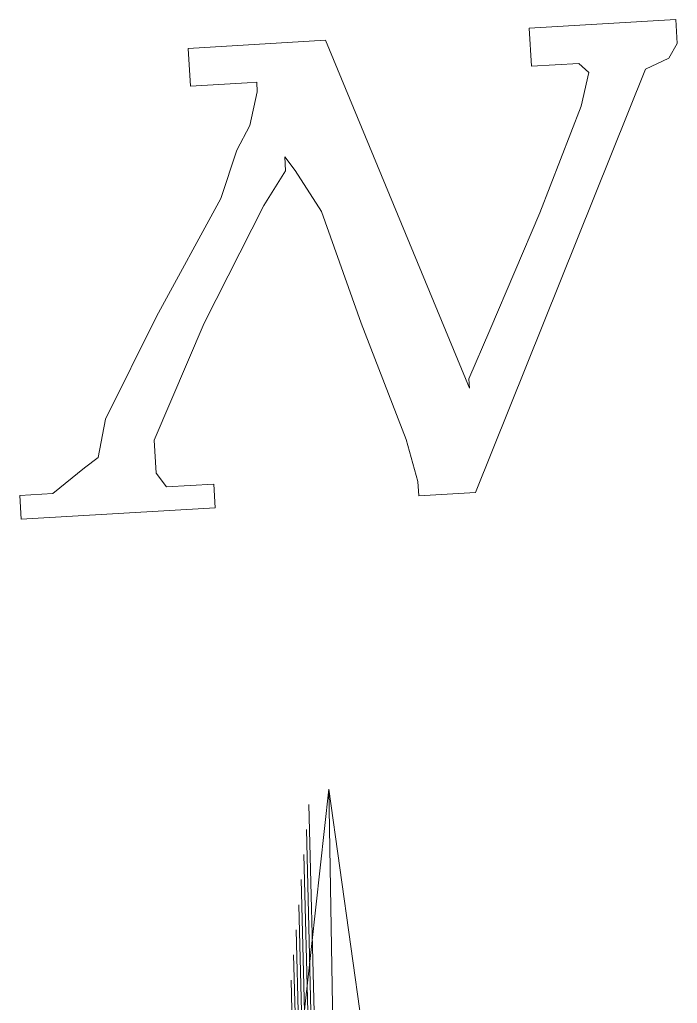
# Model space of a CAD drawing. Header units: metres. Extents: x -2639 to -2278, y 1912 to 2089.
# Drawn here: x -2389.37 to -2385.77, y 2059.42 to 2064.81 of the extents above; entities that cross this region are included whole.
import ezdxf

# ---------------------------------------------------------------- set-up
doc = ezdxf.new("R2010")
doc.units = ezdxf.units.M
doc.layers.add('02', color=2, linetype='Continuous')
doc.layers.add('PLUMA-01', color=9, linetype='Continuous', lineweight=9)

# ---------------------------------------------------------------- blocks, each defined once
blk = doc.blocks.new('*X3')
at = {"color": 0}
for p, q in [((-2.30906, 3.03125), (-1.47982, 3.03125)), ((-2.29917, 3.03), (-1.48108, 3.03)), ((-2.28928, 3.02875), (-1.48233, 3.02875)), ((-2.27938, 3.0275), (-1.48359, 3.0275)), ((-2.26949, 3.02625), (-1.48484, 3.02625)), ((-2.25959, 3.025), (-1.4861, 3.025)), ((-2.2497, 3.02375), (-1.48735, 3.02375)), ((-2.23981, 3.0225), (-1.48861, 3.0225))]:
    blk.add_line(p, q, dxfattribs=at)
blk = doc.blocks.new('A$C1D8E714A')
at = {"layer": 'PLUMA-01'}
for p, q in [((19.898, 25.227), (22.083, 45.033)), ((22.083, 45.033), (24.602, 26.889)), ((22.083, 45.033), (22.398, 25.096))]:
    blk.add_line(p, q, dxfattribs=at)
blk.add_lwpolyline([(18.84, 47.875), (20.885, 47.995), (20.87, 48.245), (20.371, 48.215), (20.263, 48.359), (20.242, 48.708), (20.77, 49.941), (21.398, 51.179), (21.627, 51.543), (21.619, 51.692), (21.727, 51.549), (22.003, 51.114), (22.422, 49.938), (22.895, 48.714), (23.021, 48.271), (23.03, 48.121), (23.628, 48.157), (25.419, 52.616), (25.662, 52.731), (25.753, 52.886), (25.738, 53.136), (24.192, 53.045), (24.215, 52.646), (24.714, 52.675), (24.82, 52.581), (24.741, 52.226), (24.306, 51.1), (23.778, 49.867), (23.558, 49.354), (23.564, 49.254), (22.047, 52.919), (20.6, 52.834), (20.624, 52.435), (21.223, 52.47), (21.322, 52.476), (21.328, 52.376), (21.249, 52.021), (21.114, 51.763), (20.944, 51.252), (20.266, 50.011), (19.729, 48.929), (19.652, 48.524), (19.509, 48.415), (19.174, 48.145), (18.825, 48.125), (18.84, 47.875)], dxfattribs=at)
at = {"layer": 'PLUMA-01', "xscale": 26.65005798341788, "yscale": 26.65005798341788, "zscale": 26.65005798341788, "rotation": 271.4047504280917}
blk.add_blockref('*X3', (-57.378, -18.627), dxfattribs=at)

msp = doc.modelspace()

# ---------------------------------------------------------------- block references
at = {"layer": '02', "xscale": 0.5197499999998852, "yscale": 0.5197499999998852, "zscale": 0.5197499999998852}
for p in [(-2399.1513, 2037.192), (-2399.1513, 2037.192, 2.1894)]:
    msp.add_blockref('A$C1D8E714A', p, dxfattribs=at)

doc.saveas('drawing.dxf')
